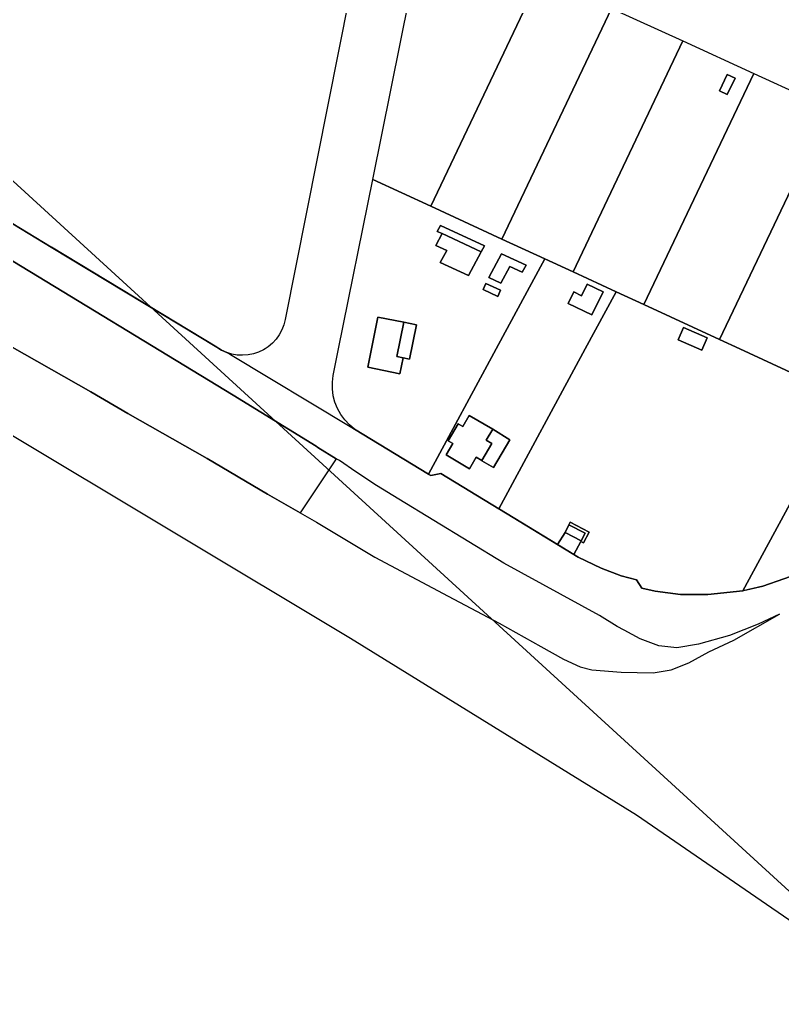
# Model space of a CAD drawing. Header units: millimetres. Extents: x 1888 to 2040, y 1705 to 1894.
# Drawn here: x 1942.637 to 1942.9205, y 1821.9797 to 1822.3468 of the extents above; entities that cross this region are included whole.
import ezdxf

# ---------------------------------------------------------------- set-up
doc = ezdxf.new("R2010")
doc.units = ezdxf.units.MM

# ---------------------------------------------------------------- blocks, each defined once
blk = doc.blocks.new('mall')
at = {"linetype": 'Continuous'}
blk.add_line((-81826.69, -14816.1), (-82217.83, -14458.17), dxfattribs=at)
blk = doc.blocks.new('PI Son Oms')
for p, q in [((-182.12768, -12.51005), (-182.36156, -12.36872)), ((-182.12768, -12.51005), (-182.36156, -12.36872)), ((-182.36121, -12.36893), (-182.12768, -12.51005)), ((-182.36121, -12.36893), (-182.12768, -12.51005)), ((-182.0069, -12.36741), (-182.0407, -12.53693)), ((-182.0069, -12.36741), (-182.0407, -12.53693)), ((-182.00812, -12.48489), (-181.99118, -12.4008)), ((-182.00812, -12.48489), (-181.99118, -12.4008)), ((-181.98651, -12.49487), (-181.94559, -12.40872)), ((-181.94559, -12.40872), (-181.98651, -12.49487)), ((-181.98651, -12.49487), (-181.94559, -12.40872)), ((-181.94559, -12.40872), (-181.98651, -12.49487)), ((-181.9601, -12.50707), (-181.91937, -12.42133)), ((-181.91937, -12.42133), (-181.9601, -12.50707)), ((-181.9601, -12.50707), (-181.91937, -12.42133)), ((-181.91937, -12.42133), (-181.9601, -12.50707)), ((-181.91937, -12.42133), (-181.89285, -12.43344)), ((-181.91937, -12.42133), (-181.89285, -12.43344)), ((-181.93363, -12.51929), (-181.89285, -12.43344)), ((-181.89285, -12.43344), (-181.93363, -12.51929)), ((-181.93363, -12.51929), (-181.89285, -12.43344)), ((-181.89285, -12.43344), (-181.93363, -12.51929)), ((-181.89285, -12.43344), (-181.86646, -12.4455)), ((-181.89285, -12.43344), (-181.86646, -12.4455)), ((-181.86646, -12.4455), (-181.90728, -12.53145)), ((-181.90728, -12.53145), (-181.86646, -12.4455)), ((-181.86646, -12.4455), (-181.90728, -12.53145)), ((-181.90728, -12.53145), (-181.86646, -12.4455)), ((-181.87627, -12.44586), (-181.8792, -12.45194)), ((-181.8792, -12.45194), (-181.87627, -12.44586)), ((-181.87333, -12.4473), (-181.87627, -12.44586)), ((-181.87627, -12.44586), (-181.87333, -12.4473)), ((-181.86646, -12.4455), (-181.83826, -12.45837)), ((-181.86646, -12.4455), (-181.83826, -12.45837)), ((-181.8763, -12.45337), (-181.87333, -12.4473)), ((-181.87333, -12.4473), (-181.8763, -12.45337)), ((-181.8792, -12.45194), (-181.8763, -12.45337)), ((-181.8763, -12.45337), (-181.8792, -12.45194)), ((-181.87913, -12.54444), (-181.83826, -12.45837)), ((-181.83826, -12.45837), (-181.87913, -12.54444)), ((-181.87913, -12.54444), (-181.83826, -12.45837)), ((-181.83826, -12.45837), (-181.87913, -12.54444)), ((-182.0208, -12.54789), (-182.00812, -12.48489)), ((-182.0208, -12.54789), (-182.00812, -12.48489)), ((-181.98651, -12.49487), (-182.00812, -12.48489)), ((-182.00812, -12.48489), (-181.98651, -12.49487)), ((-181.98651, -12.49487), (-182.00812, -12.48489)), ((-182.00812, -12.48489), (-181.98651, -12.49487)), ((-181.9601, -12.50707), (-181.98651, -12.49487)), ((-181.98651, -12.49487), (-181.9601, -12.50707)), ((-181.9601, -12.50707), (-181.98651, -12.49487)), ((-181.98651, -12.49487), (-181.9601, -12.50707)), ((-182.06006, -12.56518), (-182.16522, -12.50121)), ((-182.16522, -12.50121), (-182.06006, -12.56518)), ((-182.06006, -12.56518), (-182.16522, -12.50121)), ((-182.16522, -12.50121), (-182.06006, -12.56518)), ((-181.98232, -12.50507), (-181.98471, -12.50948)), ((-181.98471, -12.50948), (-181.98232, -12.50507)), ((-181.98296, -12.50202), (-181.98415, -12.50423)), ((-181.98415, -12.50423), (-181.98296, -12.50202)), ((-181.98415, -12.50423), (-181.98232, -12.50507)), ((-181.98232, -12.50507), (-181.98415, -12.50423)), ((-181.96658, -12.50958), (-181.98296, -12.50202)), ((-181.98296, -12.50202), (-181.96658, -12.50958)), ((-181.98232, -12.50507), (-181.96777, -12.51179)), ((-181.96777, -12.51179), (-181.98232, -12.50507)), ((-181.94418, -12.51442), (-181.9601, -12.50707)), ((-181.9601, -12.50707), (-181.94418, -12.51442)), ((-181.94418, -12.51442), (-181.9601, -12.50707)), ((-181.9601, -12.50707), (-181.94418, -12.51442)), ((-182.12768, -12.51005), (-182.06603, -12.54731)), ((-182.12751, -12.51015), (-182.12768, -12.51005)), ((-182.12751, -12.51015), (-182.12768, -12.51005)), ((-182.12768, -12.51005), (-182.06603, -12.54731)), ((-182.06603, -12.54731), (-182.12751, -12.51015)), ((-182.06603, -12.54731), (-182.12751, -12.51015)), ((-181.98471, -12.50948), (-181.98061, -12.51137)), ((-181.98061, -12.51137), (-181.98471, -12.50948)), ((-181.98061, -12.51137), (-181.983, -12.51577)), ((-181.983, -12.51577), (-181.98061, -12.51137)), ((-181.97254, -12.52061), (-181.96777, -12.51179)), ((-181.96777, -12.51179), (-181.97254, -12.52061)), ((-181.96777, -12.51179), (-181.96658, -12.50958)), ((-181.96658, -12.50958), (-181.96777, -12.51179)), ((-181.96022, -12.51253), (-181.96498, -12.52134)), ((-181.96498, -12.52134), (-181.96022, -12.51253)), ((-181.95111, -12.51673), (-181.96022, -12.51253)), ((-181.96022, -12.51253), (-181.95111, -12.51673)), ((-181.983, -12.51577), (-181.97254, -12.52061)), ((-181.97254, -12.52061), (-181.983, -12.51577)), ((-181.94418, -12.51442), (-181.96227, -12.54789)), ((-181.96227, -12.54789), (-181.94418, -12.51442)), ((-181.94418, -12.51442), (-181.96227, -12.54789)), ((-181.96227, -12.54789), (-181.94418, -12.51442)), ((-181.93363, -12.51929), (-181.94418, -12.51442)), ((-181.94418, -12.51442), (-181.93363, -12.51929)), ((-181.93363, -12.51929), (-181.94418, -12.51442)), ((-181.94418, -12.51442), (-181.93363, -12.51929)), ((-181.96043, -12.52344), (-181.95709, -12.51727)), ((-181.95709, -12.51727), (-181.96043, -12.52344)), ((-181.95709, -12.51727), (-181.95254, -12.51937)), ((-181.95254, -12.51937), (-181.95709, -12.51727)), ((-181.95254, -12.51937), (-181.95111, -12.51673)), ((-181.95111, -12.51673), (-181.95254, -12.51937)), ((-181.91761, -12.52668), (-181.93363, -12.51929)), ((-181.93363, -12.51929), (-181.91761, -12.52668)), ((-181.91761, -12.52668), (-181.93363, -12.51929)), ((-181.93363, -12.51929), (-181.91761, -12.52668)), ((-181.96603, -12.52362), (-181.96708, -12.52589)), ((-181.96708, -12.52589), (-181.96603, -12.52362)), ((-181.96058, -12.52614), (-181.96603, -12.52362)), ((-181.96603, -12.52362), (-181.96058, -12.52614)), ((-181.96498, -12.52134), (-181.96043, -12.52344)), ((-181.96043, -12.52344), (-181.96498, -12.52134)), ((-181.96708, -12.52589), (-181.96163, -12.52841)), ((-181.96163, -12.52841), (-181.96708, -12.52589)), ((-181.96163, -12.52841), (-181.96058, -12.52614)), ((-181.96058, -12.52614), (-181.96163, -12.52841)), ((-181.93329, -12.52676), (-181.93539, -12.53105)), ((-181.93539, -12.53105), (-181.93329, -12.52676)), ((-181.93048, -12.52814), (-181.93329, -12.52676)), ((-181.93329, -12.52676), (-181.93048, -12.52814)), ((-181.92838, -12.52384), (-181.93048, -12.52814)), ((-181.93048, -12.52814), (-181.92838, -12.52384)), ((-181.92907, -12.54789), (-181.91761, -12.52668)), ((-181.91761, -12.52668), (-181.92907, -12.54789)), ((-181.92907, -12.54789), (-181.91761, -12.52668)), ((-181.91761, -12.52668), (-181.92907, -12.54789)), ((-181.92249, -12.52672), (-181.92838, -12.52384)), ((-181.92838, -12.52384), (-181.92249, -12.52672)), ((-181.92668, -12.5353), (-181.92249, -12.52672)), ((-181.92249, -12.52672), (-181.92668, -12.5353)), ((-181.90728, -12.53145), (-181.91761, -12.52668)), ((-181.91761, -12.52668), (-181.90728, -12.53145)), ((-181.90728, -12.53145), (-181.91761, -12.52668)), ((-181.91761, -12.52668), (-181.90728, -12.53145)), ((-181.93539, -12.53105), (-181.92668, -12.5353)), ((-181.92668, -12.5353), (-181.93539, -12.53105)), ((-181.90728, -12.53145), (-181.87913, -12.54444)), ((-181.87913, -12.54444), (-181.90728, -12.53145)), ((-181.90728, -12.53145), (-181.87913, -12.54444)), ((-181.87913, -12.54444), (-181.90728, -12.53145)), ((-182.16139, -12.53631), (-182.11299, -12.56393)), ((-182.11299, -12.56393), (-182.16139, -12.53631)), ((-182.16139, -12.53631), (-182.11299, -12.56393)), ((-182.11299, -12.56393), (-182.16139, -12.53631)), ((-182.0407, -12.53693), (-182.04119, -12.53895)), ((-182.0407, -12.53693), (-182.04119, -12.53895)), ((-182.0062, -12.5361), (-182.00995, -12.55473)), ((-182.00995, -12.55473), (-182.0062, -12.5361)), ((-181.99659, -12.53804), (-182.0062, -12.5361)), ((-182.0062, -12.5361), (-181.99659, -12.53804)), ((-181.99659, -12.53804), (-181.99915, -12.55079)), ((-181.99915, -12.55079), (-181.99659, -12.53804)), ((-181.99189, -12.53899), (-181.99659, -12.53804)), ((-181.99659, -12.53804), (-181.99189, -12.53899)), ((-182.04192, -12.54085), (-182.04288, -12.54265)), ((-182.04192, -12.54085), (-182.04288, -12.54265)), ((-182.04119, -12.53895), (-182.04192, -12.54085)), ((-182.04119, -12.53895), (-182.04192, -12.54085)), ((-181.99445, -12.55173), (-181.99189, -12.53899)), ((-181.99189, -12.53899), (-181.99445, -12.55173)), ((-181.8926, -12.54), (-181.89456, -12.54451)), ((-181.89456, -12.54451), (-181.8926, -12.54)), ((-181.88374, -12.54385), (-181.8926, -12.54)), ((-181.8926, -12.54), (-181.88374, -12.54385)), ((-182.04407, -12.54431), (-182.04544, -12.5458)), ((-182.04407, -12.54431), (-182.04544, -12.5458)), ((-182.04288, -12.54265), (-182.04407, -12.54431)), ((-182.04288, -12.54265), (-182.04407, -12.54431)), ((-181.89456, -12.54451), (-181.8857, -12.54836)), ((-181.8857, -12.54836), (-181.89456, -12.54451)), ((-181.8857, -12.54836), (-181.88374, -12.54385)), ((-181.88374, -12.54385), (-181.8857, -12.54836)), ((-181.87165, -12.54789), (-181.87913, -12.54444)), ((-181.87913, -12.54444), (-181.87165, -12.54789)), ((-181.87165, -12.54789), (-181.87913, -12.54444)), ((-181.87913, -12.54444), (-181.87165, -12.54789)), ((-182.06603, -12.54731), (-182.06538, -12.54771)), ((-182.06538, -12.54771), (-182.06603, -12.54731)), ((-182.06538, -12.54771), (-182.06603, -12.54731)), ((-182.06603, -12.54731), (-182.06538, -12.54771)), ((-182.06538, -12.54771), (-182.0643, -12.54838)), ((-182.06509, -12.54789), (-182.06538, -12.54771)), ((-182.06509, -12.54789), (-182.06538, -12.54771)), ((-182.06538, -12.54771), (-182.0643, -12.54838)), ((-182.0643, -12.54838), (-182.06509, -12.54789)), ((-182.0643, -12.54838), (-182.06509, -12.54789)), ((-182.0643, -12.54838), (-182.0624, -12.54924)), ((-182.0624, -12.54924), (-182.0643, -12.54838)), ((-182.0624, -12.54924), (-182.0643, -12.54838)), ((-182.0643, -12.54838), (-182.0624, -12.54924)), ((-182.0624, -12.54924), (-182.06103, -12.55006)), ((-182.06052, -12.54984), (-182.0624, -12.54924)), ((-182.06052, -12.54984), (-182.0624, -12.54924)), ((-182.0624, -12.54924), (-182.06103, -12.55006)), ((-182.05053, -12.54911), (-182.05246, -12.54976)), ((-182.05053, -12.54911), (-182.05246, -12.54976)), ((-182.04869, -12.54823), (-182.05053, -12.54911)), ((-182.04869, -12.54823), (-182.05053, -12.54911)), ((-182.04817, -12.54789), (-182.04869, -12.54823)), ((-182.04817, -12.54789), (-182.04869, -12.54823)), ((-182.04699, -12.54712), (-182.04817, -12.54789)), ((-182.04699, -12.54712), (-182.04817, -12.54789)), ((-182.04544, -12.5458), (-182.04699, -12.54712)), ((-182.04544, -12.5458), (-182.04699, -12.54712)), ((-182.0228, -12.5578), (-182.0208, -12.54789)), ((-182.0228, -12.5578), (-182.0208, -12.54789)), ((-181.96227, -12.54789), (-181.98744, -12.59446)), ((-181.98744, -12.59446), (-181.96227, -12.54789)), ((-181.96227, -12.54789), (-181.98744, -12.59446)), ((-181.98744, -12.59446), (-181.96227, -12.54789)), ((-181.96123, -12.60738), (-181.92907, -12.54789)), ((-181.92907, -12.54789), (-181.96123, -12.60738)), ((-181.96123, -12.60738), (-181.92907, -12.54789)), ((-181.92907, -12.54789), (-181.96123, -12.60738)), ((-181.85107, -12.55739), (-181.87165, -12.54789)), ((-181.87165, -12.54789), (-181.85107, -12.55739)), ((-181.85107, -12.55739), (-181.87165, -12.54789)), ((-181.87165, -12.54789), (-181.85107, -12.55739)), ((-182.06103, -12.55006), (-182.01651, -12.57676)), ((-182.06103, -12.55006), (-182.01651, -12.57676)), ((-182.05851, -12.5502), (-182.06052, -12.54984)), ((-182.05851, -12.5502), (-182.06052, -12.54984)), ((-182.05648, -12.55031), (-182.05851, -12.5502)), ((-182.05648, -12.55031), (-182.05851, -12.5502)), ((-182.05445, -12.55016), (-182.05648, -12.55031)), ((-182.05445, -12.55016), (-182.05648, -12.55031)), ((-182.05246, -12.54976), (-182.05445, -12.55016)), ((-182.05246, -12.54976), (-182.05445, -12.55016)), ((-181.99915, -12.55079), (-181.9968, -12.55126)), ((-181.9968, -12.55126), (-181.99915, -12.55079)), ((-181.99798, -12.55714), (-181.9968, -12.55126)), ((-181.9968, -12.55126), (-181.99798, -12.55714)), ((-181.9968, -12.55126), (-181.99445, -12.55173)), ((-181.99445, -12.55173), (-181.9968, -12.55126)), ((-182.00995, -12.55473), (-181.99798, -12.55714)), ((-181.99798, -12.55714), (-182.00995, -12.55473)), ((-182.02311, -12.56029), (-182.0228, -12.5578)), ((-182.02311, -12.56029), (-182.0228, -12.5578)), ((-182.02311, -12.56281), (-182.02311, -12.56029)), ((-182.02311, -12.56281), (-182.02311, -12.56029)), ((-181.87048, -12.63781), (-181.8277, -12.55865)), ((-181.8277, -12.55865), (-181.87048, -12.63781)), ((-181.87048, -12.63781), (-181.8277, -12.55865)), ((-181.8277, -12.55865), (-181.87048, -12.63781)), ((-182.01643, -12.65558), (-182.16973, -12.56372)), ((-182.01643, -12.65558), (-182.16973, -12.56372)), ((-182.11299, -12.56393), (-182.09912, -12.57198)), ((-182.09912, -12.57198), (-182.11299, -12.56393)), ((-182.11299, -12.56393), (-182.09912, -12.57198)), ((-182.09912, -12.57198), (-182.11299, -12.56393)), ((-182.02279, -12.56531), (-182.02311, -12.56281)), ((-182.02279, -12.56531), (-182.02311, -12.56281)), ((-182.02921, -12.58404), (-182.06006, -12.56518)), ((-182.06006, -12.56518), (-182.02921, -12.58404)), ((-182.02921, -12.58404), (-182.06006, -12.56518)), ((-182.06006, -12.56518), (-182.02921, -12.58404)), ((-182.02216, -12.56775), (-182.02279, -12.56531)), ((-182.02216, -12.56775), (-182.02279, -12.56531)), ((-182.02122, -12.57009), (-182.02216, -12.56775)), ((-182.02122, -12.57009), (-182.02216, -12.56775)), ((-182.02001, -12.57229), (-182.02122, -12.57009)), ((-182.02001, -12.57229), (-182.02122, -12.57009)), ((-182.09912, -12.57198), (-182.06962, -12.58864)), ((-182.06962, -12.58864), (-182.09912, -12.57198)), ((-182.09912, -12.57198), (-182.06962, -12.58864)), ((-182.06962, -12.58864), (-182.09912, -12.57198)), ((-182.01852, -12.57433), (-182.02001, -12.57229)), ((-182.01852, -12.57433), (-182.02001, -12.57229)), ((-182.0168, -12.57616), (-182.01852, -12.57433)), ((-182.0168, -12.57616), (-182.01852, -12.57433)), ((-181.9722, -12.57267), (-181.97464, -12.5768)), ((-181.97464, -12.5768), (-181.9722, -12.57267)), ((-181.96349, -12.57781), (-181.9722, -12.57267)), ((-181.9722, -12.57267), (-181.96349, -12.57781)), ((-182.01485, -12.57776), (-182.0168, -12.57616)), ((-182.01485, -12.57776), (-182.0168, -12.57616)), ((-182.01651, -12.57676), (-182.01485, -12.57776)), ((-182.01651, -12.57676), (-182.01485, -12.57776)), ((-182.01485, -12.57776), (-181.98744, -12.59446)), ((-181.98744, -12.59446), (-182.01485, -12.57776)), ((-182.01485, -12.57776), (-181.98744, -12.59446)), ((-181.98744, -12.59446), (-182.01485, -12.57776)), ((-181.97636, -12.5758), (-181.98005, -12.58216)), ((-181.98005, -12.58216), (-181.97636, -12.5758)), ((-181.97464, -12.5768), (-181.97636, -12.5758)), ((-181.97636, -12.5758), (-181.97464, -12.5768)), ((-181.96349, -12.57781), (-181.96589, -12.58187)), ((-181.96589, -12.58187), (-181.96349, -12.57781)), ((-181.9571, -12.58175), (-181.96349, -12.57781)), ((-181.96349, -12.57781), (-181.9571, -12.58175)), ((-181.98005, -12.58216), (-181.97837, -12.58313)), ((-181.97837, -12.58313), (-181.98005, -12.58216)), ((-181.96589, -12.58187), (-181.96385, -12.58305)), ((-181.96385, -12.58305), (-181.96589, -12.58187)), ((-181.96324, -12.59197), (-181.9571, -12.58175)), ((-181.9571, -12.58175), (-181.96324, -12.59197)), ((-182.02851, -12.58457), (-182.02921, -12.58404)), ((-182.02921, -12.58404), (-182.02851, -12.58457)), ((-182.02851, -12.58457), (-182.02921, -12.58404)), ((-182.02921, -12.58404), (-182.02851, -12.58457)), ((-182.02171, -12.58874), (-182.02851, -12.58457)), ((-182.02851, -12.58457), (-182.02171, -12.58874)), ((-182.02171, -12.58874), (-182.02851, -12.58457)), ((-182.02851, -12.58457), (-182.02171, -12.58874)), ((-181.97837, -12.58313), (-181.98084, -12.58731)), ((-181.98084, -12.58731), (-181.97837, -12.58313)), ((-181.96385, -12.58305), (-181.96753, -12.58941)), ((-181.96753, -12.58941), (-181.96385, -12.58305)), ((-182.06962, -12.58864), (-182.04726, -12.6019)), ((-182.04726, -12.6019), (-182.06962, -12.58864)), ((-182.06962, -12.58864), (-182.04726, -12.6019)), ((-182.04726, -12.6019), (-182.06962, -12.58864)), ((-182.02171, -12.58874), (-182.03514, -12.60883)), ((-182.02171, -12.58874), (-182.03514, -12.60883)), ((-182.02053, -12.58946), (-182.02171, -12.58874)), ((-182.02053, -12.58946), (-182.02171, -12.58874)), ((-182.01434, -12.59363), (-182.02053, -12.58946)), ((-182.01434, -12.59363), (-182.02053, -12.58946)), ((-181.98084, -12.58731), (-181.97213, -12.59245)), ((-181.97213, -12.59245), (-181.98084, -12.58731)), ((-181.97213, -12.59245), (-181.96962, -12.5882)), ((-181.96962, -12.5882), (-181.97213, -12.59245)), ((-181.96962, -12.5882), (-181.96753, -12.58941)), ((-181.96753, -12.58941), (-181.96962, -12.5882)), ((-181.96753, -12.58941), (-181.96761, -12.58955)), ((-181.96761, -12.58955), (-181.96753, -12.58941)), ((-181.96761, -12.58955), (-181.96324, -12.59197)), ((-181.96324, -12.59197), (-181.96761, -12.58955)), ((-182.00667, -12.59866), (-182.01434, -12.59363)), ((-182.00667, -12.59866), (-182.01434, -12.59363)), ((-181.98744, -12.59446), (-181.98724, -12.59457)), ((-181.98652, -12.59502), (-181.98744, -12.59446)), ((-181.98744, -12.59446), (-181.98724, -12.59457)), ((-181.98652, -12.59502), (-181.98744, -12.59446)), ((-181.98724, -12.59457), (-181.98652, -12.59502)), ((-181.98724, -12.59457), (-181.98652, -12.59502)), ((-181.98652, -12.59502), (-181.98278, -12.59426)), ((-181.98278, -12.59426), (-181.98652, -12.59502)), ((-181.98652, -12.59502), (-181.98278, -12.59426)), ((-181.98278, -12.59426), (-181.98652, -12.59502)), ((-181.98278, -12.59426), (-181.96123, -12.60738)), ((-181.96123, -12.60738), (-181.98278, -12.59426)), ((-181.98278, -12.59426), (-181.96123, -12.60738)), ((-181.96123, -12.60738), (-181.98278, -12.59426)), ((-181.99843, -12.60377), (-182.00667, -12.59866)), ((-181.99843, -12.60377), (-182.00667, -12.59866)), ((-182.04726, -12.6019), (-182.03514, -12.60883)), ((-182.03514, -12.60883), (-182.04726, -12.6019)), ((-182.04726, -12.6019), (-182.03514, -12.60883)), ((-182.03514, -12.60883), (-182.04726, -12.6019)), ((-181.95943, -12.62762), (-181.99843, -12.60377)), ((-181.95943, -12.62762), (-181.99843, -12.60377)), ((-181.96123, -12.60738), (-181.96103, -12.60749)), ((-181.96103, -12.60749), (-181.96123, -12.60738)), ((-181.96123, -12.60738), (-181.96103, -12.60749)), ((-181.96103, -12.60749), (-181.96123, -12.60738)), ((-181.96103, -12.60749), (-181.93167, -12.62536)), ((-181.93938, -12.62067), (-181.96103, -12.60749)), ((-181.96103, -12.60749), (-181.93167, -12.62536)), ((-181.93938, -12.62067), (-181.96103, -12.60749)), ((-182.03514, -12.60883), (-182.02903, -12.61232)), ((-182.03514, -12.60883), (-182.02903, -12.61232)), ((-182.02903, -12.61232), (-182.00734, -12.62532)), ((-182.02903, -12.61232), (-182.00734, -12.62532)), ((-181.93515, -12.61334), (-181.93661, -12.61618)), ((-181.93661, -12.61618), (-181.93515, -12.61334)), ((-181.93515, -12.61334), (-181.93661, -12.61618)), ((-181.93661, -12.61618), (-181.93515, -12.61334)), ((-181.93467, -12.6123), (-181.93515, -12.61334)), ((-181.93515, -12.61334), (-181.93467, -12.6123)), ((-181.93467, -12.6123), (-181.93515, -12.61334)), ((-181.93515, -12.61334), (-181.93467, -12.6123)), ((-181.92916, -12.61645), (-181.93515, -12.61334)), ((-181.93515, -12.61334), (-181.92916, -12.61645)), ((-181.92759, -12.61602), (-181.93467, -12.6123)), ((-181.93467, -12.6123), (-181.92759, -12.61602)), ((-181.92759, -12.61602), (-181.93467, -12.6123)), ((-181.93467, -12.6123), (-181.92759, -12.61602)), ((-181.93661, -12.61618), (-181.93938, -12.62067)), ((-181.93938, -12.62067), (-181.93661, -12.61618)), ((-181.93661, -12.61618), (-181.93938, -12.62067)), ((-181.93938, -12.62067), (-181.93661, -12.61618)), ((-181.93661, -12.61618), (-181.9306, -12.61933)), ((-181.9306, -12.61933), (-181.93661, -12.61618)), ((-181.9306, -12.61933), (-181.92916, -12.61645)), ((-181.92916, -12.61645), (-181.9306, -12.61933)), ((-181.92969, -12.62), (-181.92759, -12.61602)), ((-181.92759, -12.61602), (-181.92969, -12.62)), ((-181.92969, -12.62), (-181.92759, -12.61602)), ((-181.92759, -12.61602), (-181.92969, -12.62)), ((-181.93339, -12.62431), (-181.93938, -12.62067)), ((-181.93339, -12.62431), (-181.93938, -12.62067)), ((-181.93339, -12.62431), (-181.93068, -12.61948)), ((-181.93068, -12.61948), (-181.93339, -12.62431)), ((-181.93339, -12.62431), (-181.93068, -12.61948)), ((-181.93068, -12.61948), (-181.93339, -12.62431)), ((-181.93068, -12.61948), (-181.92969, -12.62)), ((-181.92969, -12.62), (-181.93068, -12.61948)), ((-181.93068, -12.61948), (-181.92969, -12.62)), ((-181.92969, -12.62), (-181.93068, -12.61948)), ((-182.00734, -12.62532), (-181.98002, -12.63983)), ((-182.00734, -12.62532), (-181.98002, -12.63983)), ((-181.93167, -12.62536), (-181.93339, -12.62431)), ((-181.93167, -12.62536), (-181.93339, -12.62431)), ((-181.93167, -12.62536), (-181.92313, -12.62944)), ((-181.92313, -12.62944), (-181.93167, -12.62536)), ((-181.93167, -12.62536), (-181.92313, -12.62944)), ((-181.92313, -12.62944), (-181.93167, -12.62536)), ((-181.92379, -12.64703), (-181.95943, -12.62762)), ((-181.92379, -12.64703), (-181.95943, -12.62762)), ((-181.92313, -12.62944), (-181.9158, -12.63228)), ((-181.9158, -12.63228), (-181.92313, -12.62944)), ((-181.92313, -12.62944), (-181.9158, -12.63228)), ((-181.9158, -12.63228), (-181.92313, -12.62944)), ((-181.86304, -12.63613), (-181.84411, -12.62948)), ((-181.84411, -12.62948), (-181.86304, -12.63613)), ((-181.84411, -12.62948), (-181.86304, -12.63613)), ((-181.86304, -12.63613), (-181.84411, -12.62948)), ((-181.9158, -12.63228), (-181.90998, -12.63384)), ((-181.90998, -12.63384), (-181.9158, -12.63228)), ((-181.9158, -12.63228), (-181.90998, -12.63384)), ((-181.90998, -12.63384), (-181.9158, -12.63228)), ((-181.90998, -12.63384), (-181.90803, -12.63692)), ((-181.90803, -12.63692), (-181.90998, -12.63384)), ((-181.90998, -12.63384), (-181.90803, -12.63692)), ((-181.90803, -12.63692), (-181.90998, -12.63384)), ((-181.90803, -12.63692), (-181.90314, -12.63796)), ((-181.90314, -12.63796), (-181.90803, -12.63692)), ((-181.90803, -12.63692), (-181.90314, -12.63796)), ((-181.90314, -12.63796), (-181.90803, -12.63692)), ((-181.86304, -12.63613), (-181.87048, -12.63781)), ((-181.86304, -12.63613), (-181.87048, -12.63781)), ((-181.87018, -12.63775), (-181.86304, -12.63613)), ((-181.87018, -12.63775), (-181.86304, -12.63613)), ((-181.98002, -12.63983), (-181.96115, -12.64993)), ((-181.98002, -12.63983), (-181.96115, -12.64993)), ((-181.90314, -12.63796), (-181.89368, -12.63927)), ((-181.89368, -12.63927), (-181.90314, -12.63796)), ((-181.90314, -12.63796), (-181.89368, -12.63927)), ((-181.89368, -12.63927), (-181.90314, -12.63796)), ((-181.89368, -12.63927), (-181.88357, -12.63927)), ((-181.88357, -12.63927), (-181.89368, -12.63927)), ((-181.89368, -12.63927), (-181.88357, -12.63927)), ((-181.88357, -12.63927), (-181.89368, -12.63927)), ((-181.88357, -12.63927), (-181.87048, -12.63781)), ((-181.87048, -12.63781), (-181.88357, -12.63927)), ((-181.88357, -12.63927), (-181.87048, -12.63781)), ((-181.87048, -12.63781), (-181.88357, -12.63927)), ((-181.87048, -12.63781), (-181.87018, -12.63775)), ((-181.87048, -12.63781), (-181.87018, -12.63775)), ((-181.91722, -12.65119), (-181.92379, -12.64703)), ((-181.91722, -12.65119), (-181.92379, -12.64703)), ((-181.87385, -12.65622), (-181.85682, -12.64649)), ((-181.87385, -12.65622), (-181.85682, -12.64649)), ((-181.85682, -12.64649), (-181.86479, -12.65026)), ((-181.85682, -12.64649), (-181.86479, -12.65026)), ((-181.96115, -12.64993), (-181.94559, -12.65862)), ((-181.96115, -12.64993), (-181.94559, -12.65862)), ((-181.91468, -12.65255), (-181.91722, -12.65119)), ((-181.91468, -12.65255), (-181.91722, -12.65119)), ((-181.86479, -12.65026), (-181.8755, -12.65446)), ((-181.86479, -12.65026), (-181.8755, -12.65446)), ((-181.90998, -12.72129), (-182.01643, -12.65558)), ((-181.90998, -12.72129), (-182.01643, -12.65558)), ((-181.90862, -12.65567), (-181.91468, -12.65255)), ((-181.90862, -12.65567), (-181.91468, -12.65255)), ((-181.90168, -12.65834), (-181.90862, -12.65567)), ((-181.90168, -12.65834), (-181.90862, -12.65567)), ((-181.8755, -12.65446), (-181.88702, -12.65767)), ((-181.8755, -12.65446), (-181.88702, -12.65767)), ((-181.94559, -12.65862), (-181.93714, -12.66323)), ((-181.94559, -12.65862), (-181.93714, -12.66323)), ((-181.89509, -12.65906), (-181.90168, -12.65834)), ((-181.89509, -12.65906), (-181.90168, -12.65834)), ((-181.88702, -12.65767), (-181.89509, -12.65906)), ((-181.88702, -12.65767), (-181.89509, -12.65906)), ((-181.88309, -12.66059), (-181.87385, -12.65622)), ((-181.88309, -12.66059), (-181.87385, -12.65622)), ((-181.89061, -12.66463), (-181.88309, -12.66059)), ((-181.89061, -12.66463), (-181.88309, -12.66059)), ((-181.93714, -12.66323), (-181.93095, -12.66616)), ((-181.93714, -12.66323), (-181.93095, -12.66616)), ((-181.93095, -12.66616), (-181.92664, -12.66729)), ((-181.93095, -12.66616), (-181.92664, -12.66729)), ((-181.89719, -12.66723), (-181.89061, -12.66463)), ((-181.89719, -12.66723), (-181.89061, -12.66463)), ((-181.92664, -12.66729), (-181.91576, -12.66813)), ((-181.92664, -12.66729), (-181.91576, -12.66813)), ((-181.91576, -12.66813), (-181.90385, -12.66836)), ((-181.91576, -12.66813), (-181.90385, -12.66836)), ((-181.90385, -12.66836), (-181.89719, -12.66723)), ((-181.90385, -12.66836), (-181.89719, -12.66723)), ((-181.80624, -12.79268), (-181.90998, -12.72129)), ((-181.80624, -12.79268), (-181.90998, -12.72129))]:
    blk.add_line(p, q)

msp = doc.modelspace()

# ---------------------------------------------------------------- block references
at = {"xscale": 0.001, "yscale": 0.001, "zscale": 0.001}
msp.add_blockref('mall', (2024.79681, 1836.79576), dxfattribs=at)
msp.add_blockref('PI Son Oms', (2124.77634, 1834.77236))

doc.saveas('drawing.dxf')
